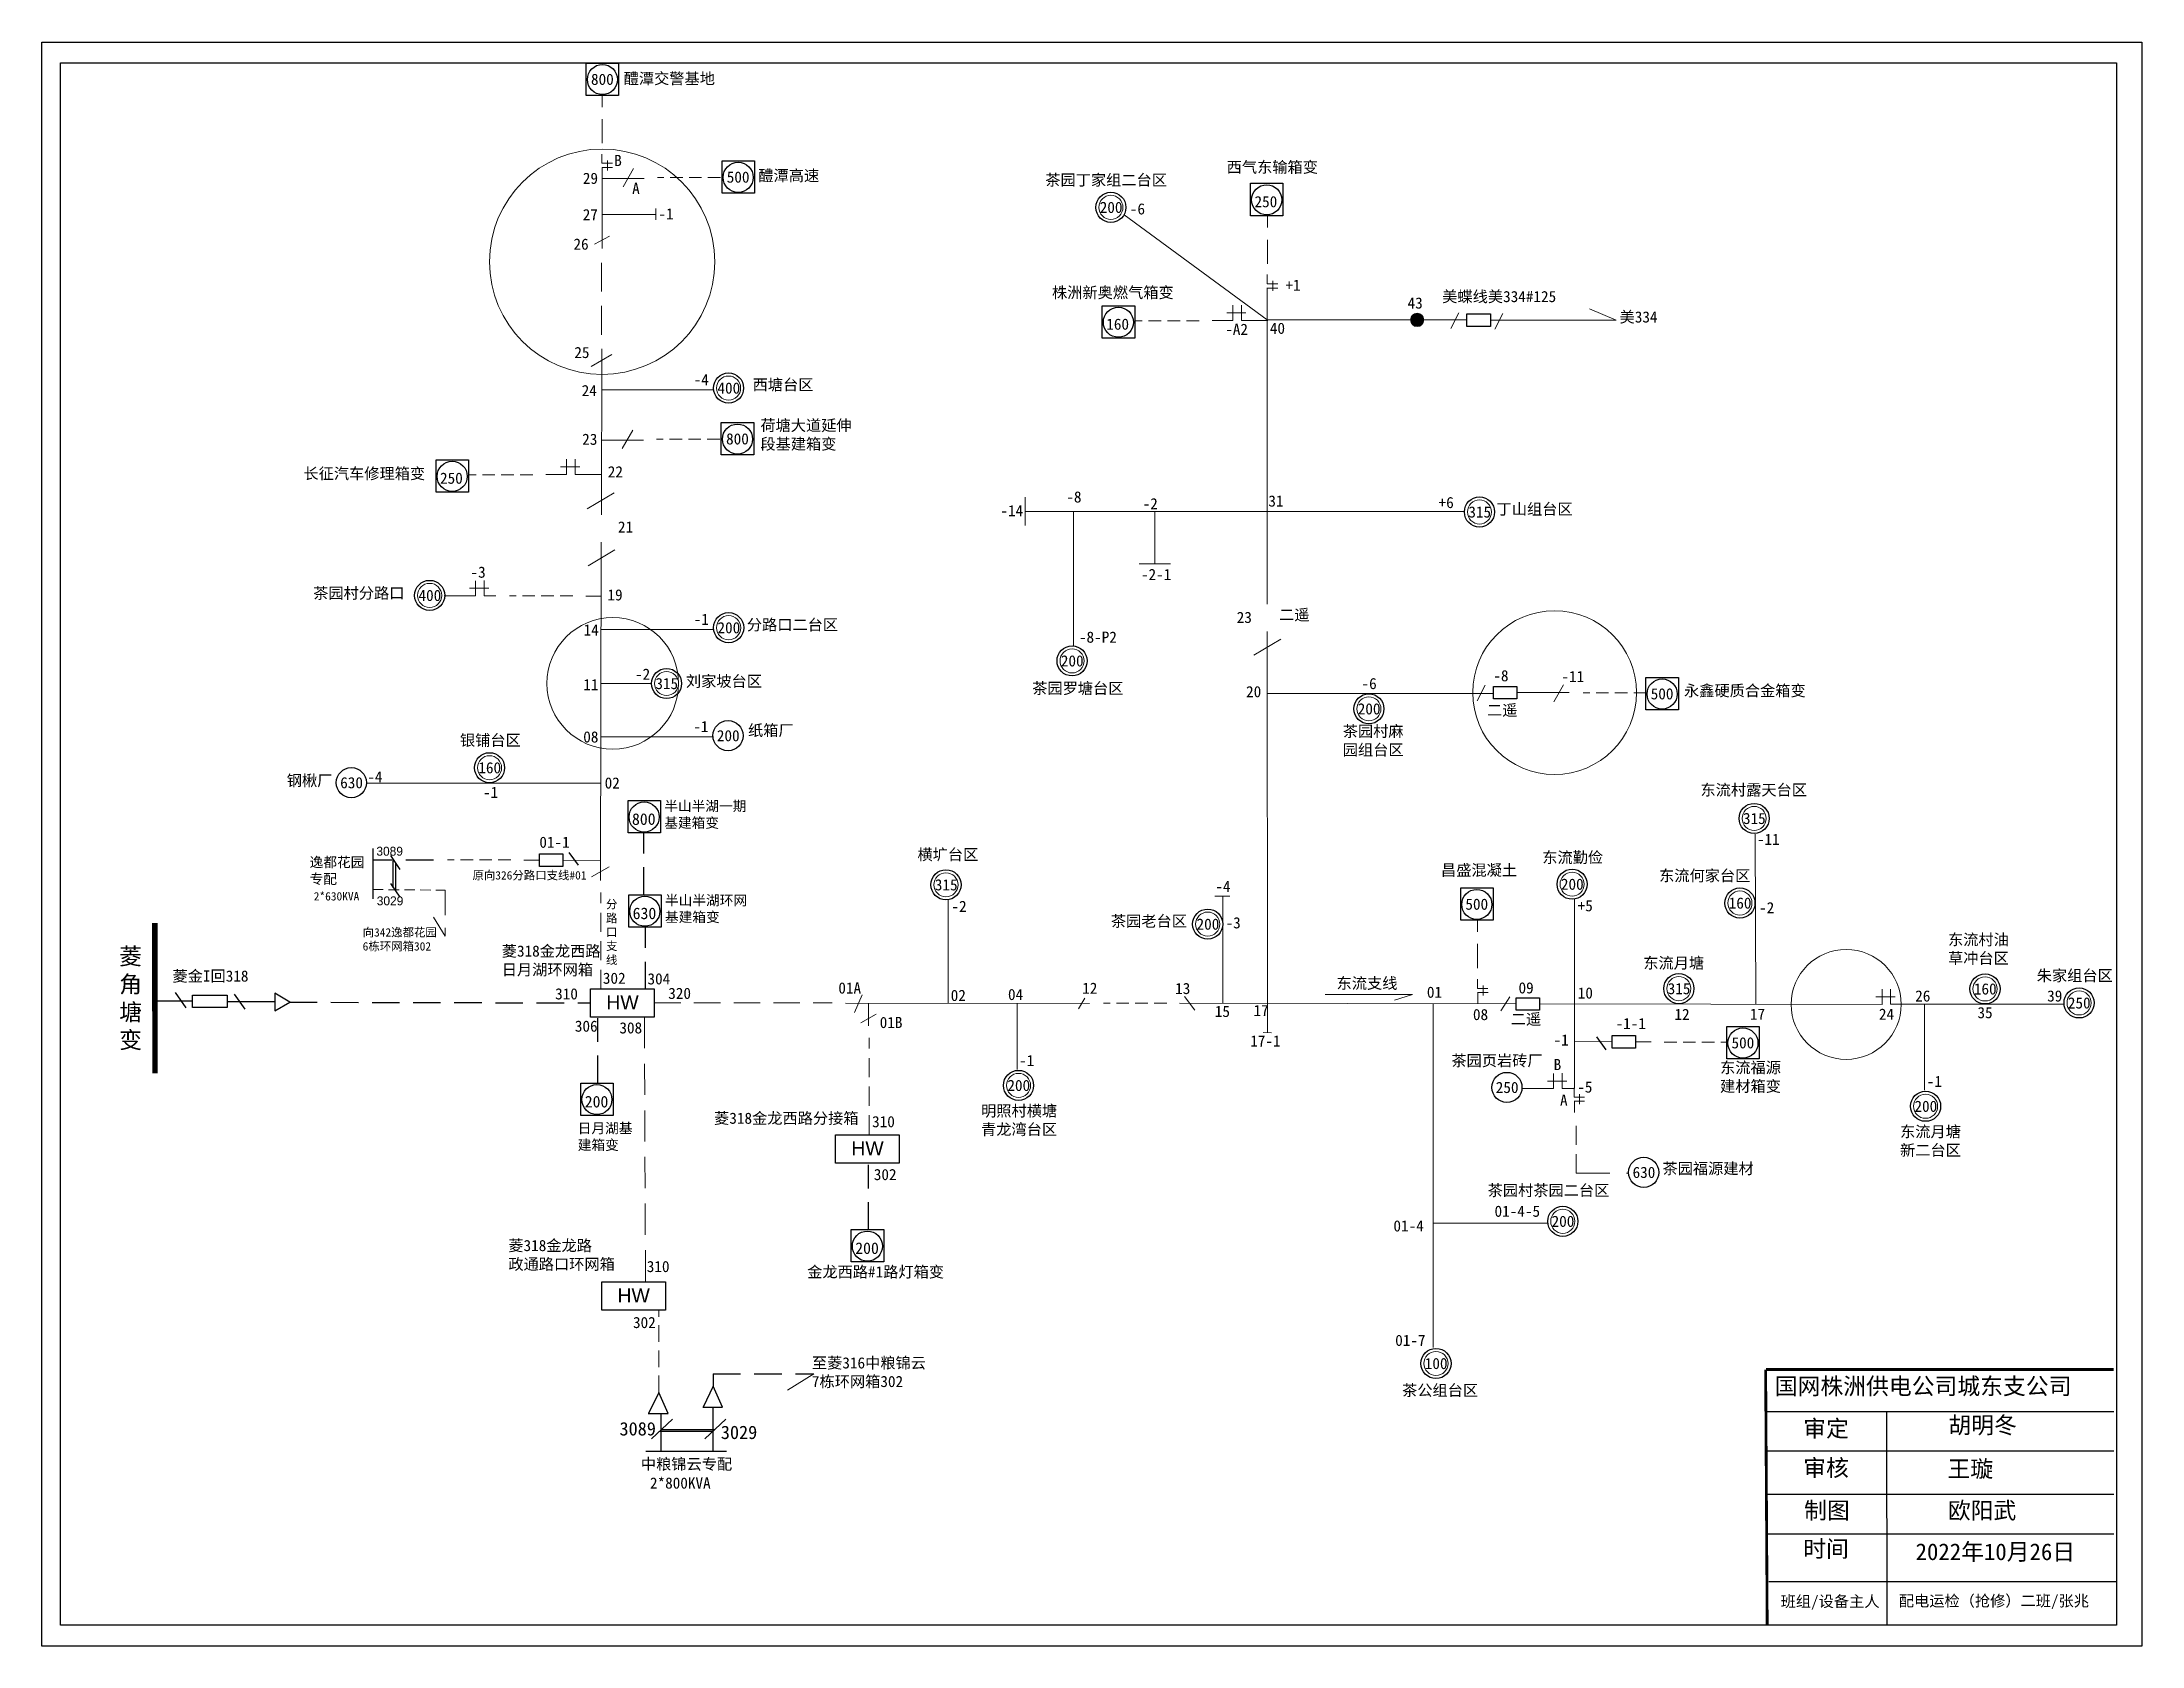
# Model space of a CAD drawing. Extents: x -7 to 370, y -20 to 268.
import ezdxf

# ---------------------------------------------------------------- set-up
doc = ezdxf.new("R2010")
doc.units = 0
doc.header["$LTSCALE"] = 0.774411
doc.linetypes.add('ACAD_ISO02W100', pattern=[15, 12, -3])
doc.linetypes.add('DASHED2', pattern=[9.525, 6.35, -3.175])
doc.layers.get('0').update_dxf_attribs({"linetype": 'CONTINUOUS'})
doc.styles.add('hztxt_txtstyle_0.00_0_0', font='', dxfattribs={"bigfont": 'hztxt.shx'})
doc.styles.get("Standard").update_dxf_attribs({"font": 'simkai_0.ttf', "height": 2.5})
doc.styles.add('字体', font='simkai_0.ttf', dxfattribs={"height": 2.5})
doc.styles.add('宋', font='', dxfattribs={"height": 2.5})
doc.styles.add('宋体_txtstyle_1.50_0_0', font='SIMSUN.TTC', dxfattribs={"height": 1.5})
doc.styles.add('宋体_txtstyle_1.80_0_0', font='SIMSUN.TTC', dxfattribs={"height": 1.8})
doc.styles.add('宋体_txtstyle_150.00_0_0150', font='SIMSUN.TTC', dxfattribs={"height": 150})
doc.styles.add('宋体_txtstyle_2.00_0_0', font='', dxfattribs={"height": 2})
doc.styles.add('宋体_txtstyle_200.00_0_0200', font='', dxfattribs={"height": 200})
doc.styles.add('宋体_txtstyle_3.00_0_0', font='', dxfattribs={"height": 3})
doc.styles.add('楷体_GB2312_txtstyle_2.00_0_0', font='SIMKAI.TTF', dxfattribs={"height": 2})
doc.styles.get('hztxt_txtstyle_0.00_0_0').set_extended_font_data('hztxt')
doc.styles.get('宋').set_extended_font_data('SimSun')
doc.styles.get('宋体_txtstyle_2.00_0_0').set_extended_font_data('宋体')
doc.styles.get('宋体_txtstyle_200.00_0_0200').set_extended_font_data('宋体')
doc.styles.get('宋体_txtstyle_3.00_0_0').set_extended_font_data('宋体')

msp = doc.modelspace()

# ---------------------------------------------------------------- hatches: boundary and pattern name
at = {"linetype": 'Continuous', "lineweight": 0, "ltscale": 0.884234, "true_color": 0xffffff}
msp.add_hatch(color=7, dxfattribs=at).paths.add_polyline_path([(238.88, 218.09, -1), (241.25, 218.09, -1)])

# ---------------------------------------------------------------- linework, layer by layer
at = {"color": 7, "linetype": 'DASHED2', "lineweight": 0, "ltscale": 0.875855}
for p, q in [((93.92, 249.76), (93.92, 258.28)), ((213.22, 228.17), (213.22, 236.68)), ((250.91, 101.88), (250.91, 110.4))]:
    msp.add_line(p, q, dxfattribs=at)
at = {"color": 7, "linetype": 'Continuous', "lineweight": 0, "ltscale": 0.315308}
for p, q in [((93.9, 246.17), (93.9, 247.81)), ((94.9, 244.9), (94.9, 246.68)), ((213.2, 224.57), (213.2, 226.21)), ((214.2, 223.31), (214.2, 225.08)), ((250.87, 98.23), (250.87, 99.87)), ((251.88, 96.96), (251.88, 98.73)), ((268.2, 78.74), (268.2, 80.38)), ((269.2, 77.48), (269.2, 79.25))]:
    msp.add_line(p, q, dxfattribs=at)
at = {"color": 7, "linetype": 'Continuous', "lineweight": 0, "ltscale": 0.567554}
for p, q in [((93.9, 246.17), (95.77, 246.17)), ((93.92, 245.41), (95.8, 245.41)), ((213.2, 224.57), (215.08, 224.57)), ((213.23, 223.81), (215.1, 223.81)), ((250.87, 98.23), (252.75, 98.23)), ((250.9, 97.47), (252.78, 97.47)), ((268.2, 78.74), (270.07, 78.74)), ((268.22, 77.98), (270.1, 77.98))]:
    msp.add_line(p, q, dxfattribs=at)
at = {"color": 7, "linetype": 'Continuous', "lineweight": 0, "ltscale": 0.583613}
for p, q in [((93.92, 230.91), (93.92, 245.41)), ((103.55, 238.05), (103.55, 236.06)), ((93.92, 237), (103.61, 237)), ((95.26, 233.09), (92.58, 231.69))]:
    msp.add_line(p, q, dxfattribs=at)
at = {"color": 7, "linetype": 'Continuous', "lineweight": 0, "ltscale": 1.259976}
for p, q in [((99.56, 245.22), (97.67, 241.95)), ((93.94, 243.46), (101.45, 243.46)), ((93.82, 196.53), (101.32, 196.53)), ((99.43, 198.29), (97.54, 195.02))]:
    msp.add_line(p, q, dxfattribs=at)
at = {"color": 7, "linetype": 'DASHED2', "lineweight": 0, "ltscale": 0.459751}
for p, q in [((115.16, 243.62), (103.83, 243.62)), ((200.96, 217.95), (189.62, 217.95)), ((115.04, 196.68), (103.7, 196.68)), ((81.49, 190.32), (70.16, 190.32)), ((88.67, 168.63), (77.33, 168.63)), ((281.18, 151.25), (269.84, 151.25)), ((77.57, 121.26), (66.23, 121.26)), ((195.17, 95.55), (183.83, 95.55)), ((284.35, 88.58), (295.69, 88.58))]:
    msp.add_line(p, q, dxfattribs=at)
at = {"color": 7, "linetype": 'Continuous', "lineweight": 0, "ltscale": 1.299231}
msp.add_line((213.19, 218.09), (187.53, 236.93), dxfattribs=at)
at = {"color": 7, "linetype": 'DASHED2', "lineweight": 0, "ltscale": 1.050503}
msp.add_line((93.8, 215.42), (93.8, 228.55), dxfattribs=at)
at = {"color": 7, "linetype": 'Continuous', "lineweight": 0, "ltscale": 0.23063}
msp.add_line((213.18, 167.12), (213.2, 223.86), dxfattribs=at)
at = {"color": 7, "linetype": 'Continuous', "lineweight": 0, "ltscale": 0.906731}
for p, q in [((209.36, 219.36), (205.92, 219.36)), ((207.01, 217.99), (207.01, 220.73)), ((208.54, 218), (208.54, 220.75)), ((207.01, 217.99), (203.28, 217.99)), ((213.27, 218), (208.54, 218)), ((87.54, 190.36), (87.54, 193.11)), ((89.08, 190.38), (89.08, 193.12)), ((87.54, 190.36), (83.82, 190.36)), ((89.9, 191.74), (86.46, 191.74)), ((93.81, 190.38), (89.08, 190.38)), ((73.61, 169.96), (70.16, 169.96)), ((71.25, 168.59), (71.25, 171.33)), ((72.79, 168.6), (72.79, 171.34)), ((71.25, 168.59), (65.63, 168.59)), ((74.84, 168.6), (72.79, 168.6)), ((323.42, 95.36), (323.42, 98.1)), ((324.96, 95.37), (324.96, 98.11)), ((325.78, 96.73), (322.33, 96.73)), ((264.53, 80.25), (264.53, 82.99)), ((266.06, 80.26), (266.06, 83)), ((264.53, 80.25), (258.9, 80.25)), ((266.88, 81.62), (263.44, 81.62)), ((268.12, 80.26), (266.06, 80.26))]:
    msp.add_line(p, q, dxfattribs=at)
at = {"color": 7, "linetype": 'Continuous', "lineweight": 0, "ltscale": 0.580765}
for p, q in [((247.53, 219.35), (246.08, 216.56)), ((255.43, 219.23), (253.98, 216.44)), ((252.28, 152.57), (250.83, 149.78)), ((257.94, 151.26), (267.33, 151.26))]:
    msp.add_line(p, q, dxfattribs=at)
at = {"color": 7, "linetype": 'Continuous', "lineweight": 0, "ltscale": 0.58945}
for p, q in [((275.75, 218.04), (270.97, 220.08)), ((253.19, 218.04), (275.75, 218.04))]:
    msp.add_line(p, q, dxfattribs=at)
at = {"color": 7, "linetype": 'Continuous', "lineweight": 0, "ltscale": 1.515422}
msp.add_line((213.19, 218.09), (248.9, 218.09), dxfattribs=at)
at = {"color": 7, "linetype": 'Continuous', "lineweight": 0, "ltscale": 1.429198}
msp.add_line((95.69, 211.88), (91.97, 209.74), dxfattribs=at)
at = {"color": 7, "linetype": 'Continuous', "lineweight": 0, "ltscale": 0.466426}
msp.add_line((93.79, 183.15), (93.85, 212.88), dxfattribs=at)
at = {"color": 7, "linetype": 'Continuous', "lineweight": 0, "ltscale": 1.087536}
for p, q in [((93.79, 205.54), (113.97, 205.54)), ((93.8, 162.56), (113.98, 162.56)), ((93.71, 143.32), (113.89, 143.32))]:
    msp.add_line(p, q, dxfattribs=at)
at = {"color": 7, "linetype": 'Continuous', "lineweight": 0, "ltscale": 1.511219}
for p, q in [((96.06, 187.07), (91.25, 184.19)), ((96.22, 176.88), (91.41, 174)), ((215.6, 160.85), (210.79, 157.97))]:
    msp.add_line(p, q, dxfattribs=at)
at = {"color": 7, "linetype": 'Continuous', "lineweight": 0, "ltscale": 1.121418}
for p, q in [((169.79, 186.28), (169.79, 181.22)), ((213.17, 183.75), (169.79, 183.75))]:
    msp.add_line(p, q, dxfattribs=at)
at = {"color": 7, "linetype": 'Continuous', "lineweight": 0, "ltscale": 2.884306}
msp.add_line((178.44, 183.75), (178.44, 159.63), dxfattribs=at)
at = {"color": 7, "linetype": 'Continuous', "lineweight": 0, "ltscale": 1.373793}
for p, q in [((193.02, 183.75), (193.02, 174.38)), ((190.21, 174.38), (195.84, 174.38))]:
    msp.add_line(p, q, dxfattribs=at)
at = {"color": 7, "linetype": 'Continuous', "lineweight": 0, "ltscale": 2.965916}
msp.add_line((213.17, 183.75), (248.47, 183.75), dxfattribs=at)
at = {"color": 7, "linetype": 'Continuous', "lineweight": 0, "ltscale": 2.757133}
msp.add_line((93.66, 117.58), (93.78, 178.22), dxfattribs=at)
at = {"color": 7, "linetype": 'Continuous', "lineweight": 0, "ltscale": 0.893756}
for p, q in [((93.77, 168.58), (91.01, 168.58)), ((82.67, 121.21), (79.91, 121.21)), ((279.24, 88.63), (282, 88.63))]:
    msp.add_line(p, q, dxfattribs=at)
at = {"color": 7, "linetype": 'Continuous', "lineweight": 0, "ltscale": 0.597197}
msp.add_line((213.21, 95.52), (213.18, 162.19), dxfattribs=at)
at = {"color": 7, "linetype": 'Continuous', "lineweight": 0, "ltscale": 1.003423}
msp.add_line((102.78, 152.89), (93.73, 152.91), dxfattribs=at)
at = {"color": 7, "linetype": 'Continuous', "lineweight": 0, "ltscale": 1.658881}
msp.add_line((213.19, 151.1), (253.82, 151.1), dxfattribs=at)
at = {"color": 7, "linetype": 'Continuous', "lineweight": 0, "ltscale": 0.491453}
msp.add_line((266.29, 152.63), (264.57, 149.58), dxfattribs=at)
at = {"color": 7, "linetype": 'Continuous', "lineweight": 0, "ltscale": 1.207772}
msp.add_line((93.7, 135), (51.66, 135), dxfattribs=at)
at = {"linetype": 'DASHED2'}
for p, q in [((101.39, 115.06), (101.39, 126.11)), ((63.67, 121.2), (52.82, 121.2)), ((101.68, 98.1), (101.68, 109.14)), ((93.16, 81.25), (93.16, 92.89)), ((141.66, 54.98), (141.66, 66.61))]:
    msp.add_line(p, q, dxfattribs=at)
at = {"color": 7, "linetype": 'Continuous', "lineweight": 0, "ltscale": 2.116129}
for p, q in [((300.8, 95.31), (300.66, 125.9)), ((156, 95.54), (156, 114.07)), ((268.27, 95.65), (268.27, 114.18))]:
    msp.add_line(p, q, dxfattribs=at)
for p, q in [((52.79, 123.33), (52.79, 114.28)), ((55.98, 122.03), (57.65, 119.57)), ((56.42, 121.16), (56.42, 116.24)), ((56.85, 120.58), (56.85, 115.66)), ((87.96, 122.62), (89.63, 120.3)), ((55.98, 117.03), (57.65, 114.57)), ((273.95, 87.22), (272.29, 89.54))]:
    msp.add_line(p, q)
at = {"color": 7, "linetype": 'Continuous', "lineweight": 0, "ltscale": 0.347492}
for p, q in [((93.67, 121.14), (86.88, 121.21)), ((268.25, 88.7), (275.04, 88.63))]:
    msp.add_line(p, q, dxfattribs=at)
at = {"color": 7, "linetype": 'Continuous', "lineweight": 0, "ltscale": 1.125875}
msp.add_line((95.21, 120.05), (92.03, 118.21), dxfattribs=at)
at = {"color": 7, "linetype": 'DASHED2', "lineweight": 0, "ltscale": 0.384484}
msp.add_line((52.79, 115.95), (65.78, 115.83), dxfattribs=at)
at = {"color": 7, "linetype": 'DASHED2', "lineweight": 0, "ltscale": 0.912867}
for p, q in [((65.78, 115.83), (65.78, 107.61)), ((65.78, 107.61), (63.69, 111.01))]:
    msp.add_line(p, q, dxfattribs=at)
at = {"color": 7, "linetype": 'DASHED2', "lineweight": 0, "ltscale": 0.694639}
for p, q in [((93.68, 98.14), (93.68, 115.43)), ((141.79, 72.07), (141.79, 89.35)), ((268.55, 65.07), (268.55, 73.71))]:
    msp.add_line(p, q, dxfattribs=at)
at = {"color": 7, "linetype": 'Continuous', "lineweight": 0, "ltscale": 0.794734}
for p, q in [((203.79, 114.76), (206.49, 114.76)), ((205.22, 95.54), (205.22, 114.68))]:
    msp.add_line(p, q, dxfattribs=at)
at = {"color": 0, "linetype": 'ACAD_ISO02W100'}
msp.add_line((20.33, 95.96), (13.74, 95.96), dxfattribs=at)
at = {"color": 0, "linetype": 'Continuous'}
for p, q in [((17.38, 97.46), (19.3, 94.76)), ((35.22, 95.81), (26.69, 95.81)), ((27.95, 97.21), (29.88, 94.51)), ((302.59, 22.38), (364.96, 22.38)), ((324.24, 22.37), (324.28, -15.96)), ((302.59, 15.28), (364.96, 15.28)), ((302.59, 7.53), (364.96, 7.53)), ((302.59, 0.42), (364.96, 0.42)), ((303.14, -8.15), (365.51, -8.15))]:
    msp.add_line(p, q, dxfattribs=at)
at = {"color": 0, "linetype": 'DASHED2'}
for p, q in [((37.92, 95.75), (91.79, 95.62)), ((113.84, 29.09), (131.9, 29.09))]:
    msp.add_line(p, q, dxfattribs=at)
at = {"color": 7, "linetype": 'DASHED2', "lineweight": 0, "ltscale": 0.96615}
msp.add_line((103.26, 95.61), (135.17, 95.61), dxfattribs=at)
at = {"color": 7, "linetype": 'Continuous', "lineweight": 0, "ltscale": 5.755074}
msp.add_line((137.58, 95.56), (181.34, 95.51), dxfattribs=at)
at = {"color": 7, "linetype": 'Continuous', "lineweight": 0, "ltscale": 0.84603}
for p, q in [((140.58, 97.1), (139.15, 93.89)), ((141.68, 95.55), (141.68, 91.5)), ((143.04, 93.63), (140.33, 92.06))]:
    msp.add_line(p, q, dxfattribs=at)
at = {"color": 7, "linetype": 'Continuous', "lineweight": 0, "ltscale": 1.234741}
msp.add_line((168.34, 95.52), (168.34, 83.66), dxfattribs=at)
at = {"color": 7, "linetype": 'Continuous', "lineweight": 0, "ltscale": 0.882599}
msp.add_line((180.49, 96.5), (179.34, 94.56), dxfattribs=at)
at = {"color": 7, "linetype": 'Continuous', "lineweight": 0, "ltscale": 0.756686}
msp.add_line((197.46, 95.55), (257.83, 95.46), dxfattribs=at)
at = {"color": 7, "linetype": 'Continuous', "lineweight": 0, "ltscale": 0.200227}
msp.add_line((198.37, 96.8), (200.2, 94.34), dxfattribs=at)
at = {"color": 7, "linetype": 'Continuous', "lineweight": 0, "ltscale": 0.540883}
msp.add_line((213.21, 95.52), (213.21, 90.28), dxfattribs=at)
at = {"color": 7, "linetype": 'Continuous', "lineweight": 0, "ltscale": 0.447929}
for p, q in [((223.58, 97.14), (239.21, 97.14)), ((239.21, 97.14), (236.03, 96.11))]:
    msp.add_line(p, q, dxfattribs=at)
at = {"color": 7, "linetype": 'Continuous', "lineweight": 0, "ltscale": 2.612322}
msp.add_line((242.91, 95.47), (242.91, 33.85), dxfattribs=at)
at = {"color": 7, "linetype": 'Continuous', "lineweight": 0, "ltscale": 0.370607}
for p, q in [((250.97, 95.46), (250.97, 97.46)), ((268.3, 75.97), (268.3, 77.97))]:
    msp.add_line(p, q, dxfattribs=at)
at = {"color": 7, "linetype": 'Continuous', "lineweight": 0, "ltscale": 0.343472}
for p, q in [((256.66, 96.74), (255.09, 94.23)), ((262.03, 95.45), (323.43, 95.35))]:
    msp.add_line(p, q, dxfattribs=at)
at = {"color": 7, "linetype": 'Continuous', "lineweight": 0, "ltscale": 1.168807}
msp.add_line((268.27, 95.65), (268.27, 80.26), dxfattribs=at)
at = {"color": 7, "linetype": 'Continuous', "lineweight": 0, "ltscale": 0.696571}
for p, q in [((324.96, 95.37), (356.1, 95.37)), ((331.02, 95.37), (331.02, 79.95))]:
    msp.add_line(p, q, dxfattribs=at)
at = {"color": 7, "linetype": 'DASHED2', "lineweight": 0, "ltscale": 1.133493}
msp.add_line((101.5, 93.08), (101.7, 45.6), dxfattribs=at)
at = {"color": 7, "linetype": 'Continuous', "lineweight": 0, "ltscale": 0.198881}
msp.add_line((212.45, 90.29), (213.97, 90.28), dxfattribs=at)
at = {"color": 7, "linetype": 'DASHED2', "lineweight": 0, "ltscale": 1.227578}
msp.add_line((268.55, 65.07), (278, 65.07), dxfattribs=at)
at = {"color": 7, "linetype": 'Continuous', "lineweight": 0, "ltscale": 2.073746}
msp.add_line((242.91, 56.14), (263.55, 56.14), dxfattribs=at)
at = {"color": 7, "linetype": 'DASHED2', "lineweight": 0, "ltscale": 0.612391}
msp.add_line((104.07, 25.79), (104.07, 40.53), dxfattribs=at)
at = {"color": 0, "lineweight": -2}
for p, q in [((113.84, 26.9), (112.02, 23.13)), ((115.51, 23.13), (113.84, 26.9)), ((104.07, 25.79), (102.25, 22.01)), ((105.74, 22.01), (104.07, 25.79)), ((111.98, 23.13), (115.51, 23.13)), ((102.21, 22.01), (105.74, 22.01))]:
    msp.add_line(p, q, dxfattribs=at)
at = {"color": 0, "linetype": 'ByBlock', "lineweight": -2}
for p, q in [((113.84, 29.09), (113.84, 26.9)), ((113.8, 23.07), (113.8, 15.25)), ((104.45, 22.03), (104.45, 15.25))]:
    msp.add_line(p, q, dxfattribs=at)
at = {"color": 7, "linetype": 'DASHED2', "lineweight": 0, "ltscale": 1.701087}
msp.add_line((131.9, 29.09), (127.14, 26.2), dxfattribs=at)
at = {"color": 0}
for p, q in [((106.55, 20.96), (102.78, 17.46)), ((104.28, 18.85), (113.84, 18.85)), ((104.55, 19.11), (114.11, 19.11)), ((116.11, 20.96), (112.34, 17.46))]:
    msp.add_line(p, q, dxfattribs=at)
at = {"color": 7}
msp.add_line((101.75, 15.25), (116.22, 15.25), dxfattribs=at)
at = {"color": 0, "lineweight": -3}
for points in [[(-6.51, 267.92), (370.03, 267.92), (370.03, -19.69), (-6.51, -19.69)], [(-3.19, 264.19), (365.47, 264.19), (365.47, -15.96), (-3.19, -15.96)]]:
    msp.add_lwpolyline(points, close=True, dxfattribs=at)
at = {"linetype": 'Continuous'}
for points in [[(91.08, 264.15), (96.89, 264.15), (96.89, 258.34), (91.08, 258.34)], [(115.43, 246.62), (121.24, 246.62), (121.24, 240.81), (115.43, 240.81)], [(210.19, 242.59), (216, 242.59), (216, 236.78), (210.19, 236.78)], [(183.61, 220.63), (189.42, 220.63), (189.42, 214.83), (183.61, 214.83)], [(115.3, 199.69), (121.11, 199.69), (121.11, 193.88), (115.3, 193.88)], [(64.15, 193.01), (69.96, 193.01), (69.96, 187.2), (64.15, 187.2)], [(281.09, 153.97), (286.9, 153.97), (286.9, 148.17), (281.09, 148.17)], [(98.57, 131.92), (104.38, 131.92), (104.38, 126.11), (98.57, 126.11)], [(98.69, 115.02), (104.5, 115.02), (104.5, 109.21), (98.69, 109.21)], [(247.87, 116.25), (253.68, 116.25), (253.68, 110.44), (247.87, 110.44)], [(295.58, 91.39), (301.39, 91.39), (301.39, 85.58), (295.58, 85.58)], [(90.1, 81.25), (95.91, 81.25), (95.91, 75.45), (90.1, 75.45)], [(138.6, 54.98), (144.41, 54.98), (144.41, 49.17), (138.6, 49.17)]]:
    msp.add_lwpolyline(points, close=True, dxfattribs=at)
for points in [[(248.99, 219.16), (253.19, 219.16), (253.19, 216.92), (248.99, 216.92)], [(253.74, 152.38), (257.94, 152.38), (257.94, 150.14), (253.74, 150.14)], [(82.67, 122.33), (86.88, 122.33), (86.88, 120.09), (82.67, 120.09)], [(91.86, 98.14), (103.26, 98.14), (103.26, 93.08), (91.86, 93.08)], [(257.83, 96.56), (262.03, 96.56), (262.03, 94.31), (257.83, 94.31)], [(279.24, 87.51), (275.04, 87.51), (275.04, 89.76), (279.24, 89.76)], [(135.79, 71.98), (147.2, 71.98), (147.2, 66.91), (135.79, 66.91)], [(93.86, 45.6), (105.26, 45.6), (105.26, 40.53), (93.86, 40.53)]]:
    msp.add_lwpolyline(points, close=True)
at = {"color": 0, "linetype": 'Continuous'}
for points, const_width in [([(13.74, 109.98), (13.75, 83)], 1), ([(302.55, 29.88), (302.83, -15.96)], 0.5), ([(302.59, 29.88), (364.96, 29.88)], 0.5)]:
    msp.add_lwpolyline(points, dxfattribs=dict(at, const_width=const_width))
msp.add_lwpolyline([(20.46, 97.03), (26.72, 97.03), (26.72, 94.81), (20.46, 94.81)], close=True, dxfattribs=at)
at = {"color": 0, "linetype": 'DASHED2'}
msp.add_lwpolyline([(37.96, 95.77), (35.23, 97.35), (35.23, 94.19)], close=True, dxfattribs=at)
for centre in [(93.98, 261.19), (118.32, 243.65), (213.09, 239.62), (185.15, 238.27), (186.5, 217.67), (116.6, 205.87), (118.2, 196.72), (67.04, 190.04), (251.24, 183.65), (63, 168.69), (116.61, 162.9), (178.19, 156.95), (105.48, 152.89), (231.41, 148.35), (283.99, 151.01), (116.5, 143.54), (73.74, 137.79), (48.96, 135.11), (101.46, 128.96), (300.49, 128.7), (155.58, 116.8), (267.85, 116.91), (101.58, 112.06), (250.76, 113.28), (297.94, 113.53), (202.51, 109.75), (286.99, 98.18), (341.89, 98.13), (358.75, 95.62), (298.48, 88.43), (168.59, 80.83), (256.16, 80.47), (92.99, 78.29), (331.23, 77.09), (280.69, 65.24), (266.18, 56.46), (141.49, 52.01), (243.44, 30.97)]:
    msp.add_circle(centre, 2.7)
at = {"color": 12, "linetype": 'Continuous', "lineweight": 0, "ltscale": 1.003423, "true_color": 0xc00000}
for centre, radius in [((93.92, 228.52), 20.2), ((264.71, 151.26), 14.69), ((95.84, 152.91), 11.8), ((316.99, 95.36), 9.86)]:
    msp.add_circle(centre, radius, dxfattribs=at)
at = {"color": 7, "linetype": 'Continuous', "lineweight": 0, "ltscale": 0.761101}
for centre in [(185.15, 238.27), (116.6, 205.87), (251.24, 183.65), (63, 168.69), (116.61, 162.9), (178.19, 156.95), (105.48, 152.89), (231.41, 148.35), (73.74, 137.79), (300.49, 128.7), (155.58, 116.8), (267.85, 116.91), (297.94, 113.53), (202.51, 109.75), (286.99, 98.18), (341.89, 98.13), (358.75, 95.62), (168.59, 80.83), (331.23, 77.09), (266.18, 56.46), (243.44, 30.97)]:
    msp.add_circle(centre, 2.16, dxfattribs=at)
at = {"color": 7, "linetype": 'Continuous', "lineweight": 0, "ltscale": 0.884234}
msp.add_circle((240.06, 218.09), 1.19, dxfattribs=at)

# ---------------------------------------------------------------- texts
at = {"width": 4.6903, "attachment_point": 1}
for s, insert, char_height, style in [('800', (91.93, 262.23), 2, '宋体_txtstyle_2.00_0_0'), ('500', (116.27, 244.7), 2, '宋体_txtstyle_2.00_0_0'), ('250', (210.9, 240.29), 2, '宋体_txtstyle_2.00_0_0'), ('160', (184.32, 218.33), 2, '宋体_txtstyle_2.00_0_0'), ('800', (116.15, 197.76), 2, '宋体_txtstyle_2.00_0_0'), ('250^M^J', (64.86, 190.71), 2, '宋体_txtstyle_2.00_0_0'), ('500', (281.94, 152.05), 2, '宋体_txtstyle_2.00_0_0'), ('{\\fSimSun|b0|i0|c134|p2;800}', (99.28, 129.62), 2.0734, 'hztxt_txtstyle_0.00_0_0'), ('500', (248.71, 114.33), 2, '宋体_txtstyle_2.00_0_0'), ('{\\fSimSun|b0|i0|c134|p2;630}', (99.4, 112.72), 2.0734, 'hztxt_txtstyle_0.00_0_0'), ('500', (296.43, 89.47), 2, '宋体_txtstyle_2.00_0_0'), ('{\\fSimSun|b0|i0|c134|p2;200}', (90.81, 78.95), 2.0734, 'hztxt_txtstyle_0.00_0_0'), ('{\\fSimSun|b0|i0|c134|p2;200}', (139.31, 52.68), 2.0734, 'hztxt_txtstyle_0.00_0_0')]:
    msp.add_mtext(s, dxfattribs=dict(at, insert=insert, char_height=char_height, style=style))
at = {"color": 7, "linetype": 'DASHED2', "lineweight": 0, "ltscale": 0.875855, "char_height": 2, "attachment_point": 1, "style": '宋体_txtstyle_200.00_0_0200'}
for s, insert in [('醴潭交警基地', (97.79, 262.38)), ('醴潭高速', (121.93, 244.97))]:
    msp.add_mtext(s, dxfattribs=dict(at, insert=insert))
at = {"color": 7, "linetype": 'Continuous', "lineweight": 0, "ltscale": 1.003423, "char_height": 2, "attachment_point": 1}
for s, insert, style in [('B', (96.1, 247.68), '宋体_txtstyle_200.00_0_0200'), ('A', (99.31, 242.67), '宋体_txtstyle_2.00_0_0')]:
    msp.add_mtext(s, dxfattribs=dict(at, insert=insert, style=style))
at = {"color": 7, "linetype": 'Continuous', "lineweight": 0, "ltscale": 0.884234, "char_height": 2, "attachment_point": 1, "style": '宋体_txtstyle_200.00_0_0200'}
for s, insert in [('西气东输箱变', (205.91, 246.49)), ('茶园丁家组二台区', (173.38, 244.18))]:
    msp.add_mtext(s, dxfattribs=dict(at, insert=insert))
at = {"color": 7, "linetype": 'Continuous', "lineweight": 0, "ltscale": 0.098639, "char_height": 2, "attachment_point": 1}
for s, insert, style in [('29', (90.47, 244.48), '宋体_txtstyle_2.00_0_0'), ('27', (90.45, 237.97), '宋体_txtstyle_2.00_0_0'), ('-4', (110.33, 208.38), '宋体_txtstyle_2.00_0_0'), ('24', (90.26, 206.42), '宋体_txtstyle_2.00_0_0'), ('23', (90.35, 197.69), '宋体_txtstyle_2.00_0_0'), ('22', (94.94, 191.86), '宋体_txtstyle_2.00_0_0'), ('21', (96.76, 181.96), '宋体_txtstyle_2.00_0_0'), ('19', (94.88, 169.78), '宋体_txtstyle_2.00_0_0'), ('14', (90.6, 163.49), '宋体_txtstyle_2.00_0_0'), ('-1', (110.34, 165.41), '宋体_txtstyle_2.00_0_0'), ('-2', (99.82, 155.57), '宋体_txtstyle_2.00_0_0'), ('11', (90.54, 153.68), '宋体_txtstyle_2.00_0_0'), ('08', (90.54, 144.32), '宋体_txtstyle_2.00_0_0'), ('-1', (110.26, 146.17), '宋体_txtstyle_2.00_0_0'), ('-4', (51.81, 137.15), '宋体_txtstyle_200.00_0_0200'), ('02', (94.38, 136.06), '宋体_txtstyle_2.00_0_0'), ('-1', (72.55, 134.37), '宋体_txtstyle_2.00_0_0')]:
    msp.add_mtext(s, dxfattribs=dict(at, insert=insert, style=style))
at = {"color": 7, "linetype": 'Continuous', "lineweight": 0, "ltscale": 0.714955, "insert": (104.03, 238.12), "char_height": 2, "attachment_point": 1, "style": '宋体_txtstyle_200.00_0_0200'}
msp.add_mtext('-1', dxfattribs=at)
at = {"color": 7, "linetype": 'Continuous', "lineweight": 0, "ltscale": 1.03547, "char_height": 2, "attachment_point": 1}
for s, insert, style in [('200', (183.15, 239.27), '宋体_txtstyle_2.00_0_0'), ('400', (114.6, 206.87), '宋体_txtstyle_2.00_0_0'), ('315', (249.24, 184.65), '宋体_txtstyle_2.00_0_0'), ('400', (61, 169.69), '宋体_txtstyle_2.00_0_0'), ('200', (114.61, 163.9), '宋体_txtstyle_2.00_0_0'), ('200', (176.18, 157.95), '宋体_txtstyle_2.00_0_0'), ('315', (103.47, 153.89), '宋体_txtstyle_2.00_0_0'), ('200', (229.41, 149.35), '宋体_txtstyle_2.00_0_0'), ('200', (114.5, 144.54), '宋体_txtstyle_2.00_0_0'), ('630', (46.96, 136.11), '宋体_txtstyle_200.00_0_0200'), ('160', (71.73, 138.79), '宋体_txtstyle_2.00_0_0'), ('315', (298.48, 129.7), '宋体_txtstyle_2.00_0_0'), ('315', (153.58, 117.8), '宋体_txtstyle_2.00_0_0'), ('200', (265.84, 117.91), '宋体_txtstyle_2.00_0_0'), ('160', (295.93, 114.53), '宋体_txtstyle_2.00_0_0'), ('200', (200.51, 110.75), '宋体_txtstyle_2.00_0_0'), ('315', (284.98, 99.18), '宋体_txtstyle_2.00_0_0'), ('160', (339.89, 99.13), '宋体_txtstyle_2.00_0_0'), ('250', (356.74, 96.62), '宋体_txtstyle_2.00_0_0'), ('200', (166.59, 81.83), '宋体_txtstyle_2.00_0_0'), ('250', (254.16, 81.47), '宋体_txtstyle_2.00_0_0'), ('200', (329.23, 78.09), '宋体_txtstyle_2.00_0_0'), ('630', (278.69, 66.24), '宋体_txtstyle_200.00_0_0200'), ('200', (264.17, 57.46), '宋体_txtstyle_2.00_0_0'), ('100', (241.43, 31.97), '宋体_txtstyle_2.00_0_0')]:
    msp.add_mtext(s, dxfattribs=dict(at, insert=insert, style=style))
at = {"color": 7, "linetype": 'Continuous', "lineweight": 0, "ltscale": 0.467723, "char_height": 2, "attachment_point": 1}
for s, insert, style in [('-6', (188.55, 239), '宋体_txtstyle_2.00_0_0'), ('株洲新奥燃气箱变', (174.59, 224.01), '宋体_txtstyle_200.00_0_0200'), ('-A2', (205.65, 217.41), '宋体_txtstyle_2.00_0_0'), ('40', (213.65, 217.59), '宋体_txtstyle_2.00_0_0')]:
    msp.add_mtext(s, dxfattribs=dict(at, insert=insert, style=style))
at = {"color": 7, "linetype": 'Continuous', "lineweight": 0, "ltscale": 1.621147, "char_height": 2, "attachment_point": 1, "style": '宋体_txtstyle_2.00_0_0'}
for s, insert in [('26', (88.79, 232.68)), ('25', (88.94, 213.25))]:
    msp.add_mtext(s, dxfattribs=dict(at, insert=insert))
at = {"color": 7, "linetype": 'Continuous', "lineweight": 0, "ltscale": 1.555418, "char_height": 2, "attachment_point": 1, "style": '宋体_txtstyle_2.00_0_0'}
for s, insert in [('+1', (216.45, 225.33)), ('31', (213.38, 186.62)), ('+6', (243.91, 186.35)), ('23', (207.71, 165.75)), ('20', (209.39, 152.43)), ('-6', (230.09, 153.89)), ('02', (156.43, 97.97)), ('04', (166.7, 98.14)), ('12', (180, 99.26)), ('13', (196.67, 99.21)), ('15', (203.78, 95.1)), ('17', (210.72, 95.27)), ('17-1', (210.13, 89.79))]:
    msp.add_mtext(s, dxfattribs=dict(at, insert=insert))
at = {"color": 1, "linetype": 'Continuous', "lineweight": 0, "ltscale": 0.884234, "true_color": 0xff0000, "char_height": 2, "attachment_point": 1}
for s, insert, style in [('美蝶线美334#125', (244.56, 223.28), '宋体_txtstyle_200.00_0_0200'), ('美334', (276.36, 219.62), '宋体_txtstyle_2.00_0_0')]:
    msp.add_mtext(s, dxfattribs=dict(at, insert=insert, style=style))
at = {"color": 7, "linetype": 'Continuous', "lineweight": 0, "ltscale": 1.083231, "insert": (238.35, 222.12), "char_height": 2, "attachment_point": 1, "style": '宋体_txtstyle_2.00_0_0'}
msp.add_mtext('43', dxfattribs=at)
at = {"color": 7, "linetype": 'Continuous', "lineweight": 0, "ltscale": 1.429198, "char_height": 2, "attachment_point": 1}
for s, insert, style in [('西塘台区', (120.91, 207.47), '宋体_txtstyle_200.00_0_0200'), ('荷塘大道延伸^M^J段基建箱变', (122.3, 200.18), '宋体_txtstyle_2.00_0_0')]:
    msp.add_mtext(s, dxfattribs=dict(at, insert=insert, style=style))
at = {"color": 7, "linetype": 'Continuous', "lineweight": 0, "ltscale": 1.259976, "insert": (40.37, 191.55), "char_height": 2, "attachment_point": 1, "style": '宋体_txtstyle_2.00_0_0'}
msp.add_mtext('长征汽车修理箱变', dxfattribs=at)
at = {"color": 7, "linetype": 'Continuous', "lineweight": 0, "ltscale": 1.373793, "char_height": 2, "attachment_point": 1}
for s, insert, style in [('-14', (165.34, 184.88), '宋体_txtstyle_2.00_0_0'), ('-8', (177.16, 187.35), '宋体_txtstyle_200.00_0_0200'), ('-8-P2', (179.42, 162.21), '宋体_txtstyle_200.00_0_0200'), ('茶园罗塘台区', (171.04, 153.04), '宋体_txtstyle_200.00_0_0200')]:
    msp.add_mtext(s, dxfattribs=dict(at, insert=insert, style=style))
at = {"color": 7, "linetype": 'Continuous', "lineweight": 0, "ltscale": 0.42401, "char_height": 2, "attachment_point": 1}
for s, insert, style in [('-2', (190.84, 186.13), '宋体_txtstyle_2.00_0_0'), ('-2-1', (190.54, 173.45), '宋体_txtstyle_200.00_0_0200')]:
    msp.add_mtext(s, dxfattribs=dict(at, insert=insert, style=style))
at = {"color": 7, "linetype": 'Continuous', "lineweight": 0, "ltscale": 1.308022, "insert": (254.3, 185.17), "char_height": 2, "attachment_point": 1, "style": '宋体_txtstyle_200.00_0_0200'}
msp.add_mtext('丁山组台区', dxfattribs=at)
at = {"color": 7, "linetype": 'Continuous', "lineweight": 0, "ltscale": 0.906731, "char_height": 2, "attachment_point": 1, "style": '宋体_txtstyle_200.00_0_0200'}
for s, insert in [('-3', (70.32, 173.86)), ('茶园村分路口', (42.11, 170.11))]:
    msp.add_mtext(s, dxfattribs=dict(at, insert=insert))
at = {"color": 2, "linetype": 'Continuous', "lineweight": 0, "ltscale": 1.308022, "true_color": 0xffff00, "insert": (215.3, 166.21), "char_height": 2, "attachment_point": 1, "style": '宋体_txtstyle_200.00_0_0200'}
msp.add_mtext('二遥', dxfattribs=at)
at = {"color": 7, "linetype": 'Continuous', "lineweight": 0, "ltscale": 1.087536, "char_height": 2, "attachment_point": 1, "style": '宋体_txtstyle_200.00_0_0200'}
for s, insert in [('分路口二台区', (119.87, 164.43)), ('刘家坡台区', (108.95, 154.31)), ('纸箱厂', (120.09, 145.5))]:
    msp.add_mtext(s, dxfattribs=dict(at, insert=insert))
at = {"color": 7, "linetype": 'Continuous', "lineweight": 0, "ltscale": 2.305148, "char_height": 2, "attachment_point": 1}
for s, insert, style in [('-8', (253.73, 155.29), '宋体_txtstyle_2.00_0_0'), ('-11', (265.93, 155.15), '宋体_txtstyle_2.00_0_0'), ('永鑫硬质合金箱变', (287.91, 152.62), '宋体_txtstyle_200.00_0_0200')]:
    msp.add_mtext(s, dxfattribs=dict(at, insert=insert, style=style))
at = {"color": 2, "linetype": 'Continuous', "lineweight": 0, "ltscale": 0.954089, "true_color": 0xffff00, "char_height": 2, "attachment_point": 1, "style": '宋体_txtstyle_200.00_0_0200'}
for insert in [(252.59, 149.11), (256.84, 93.71)]:
    msp.add_mtext('二遥', dxfattribs=dict(at, insert=insert))
at = {"color": 7, "linetype": 'Continuous', "lineweight": 0, "ltscale": 0.761101, "char_height": 2, "attachment_point": 1, "style": '宋体_txtstyle_200.00_0_0200'}
for s, insert in [('银铺台区', (68.43, 143.73)), ('钢楸厂', (37.38, 136.5))]:
    msp.add_mtext(s, dxfattribs=dict(at, insert=insert))
at = {"color": 7, "linetype": 'Continuous', "lineweight": 0, "ltscale": 0.512, "insert": (226.72, 145.34), "char_height": 2, "attachment_point": 1, "style": '宋体_txtstyle_2.00_0_0'}
msp.add_mtext('茶园村麻^M^J园组台区', dxfattribs=at)
at = {"color": 0, "char_height": 1.8, "attachment_point": 1, "style": 'hztxt_txtstyle_0.00_0_0'}
for s, insert, width in [('{\\fSimSun|b0|i0|c134|p2;半山半湖一期基建箱变}', (105.07, 131.82), 15.056), ('{\\fSimSun|b0|i0|c134|p2;半山半湖环网基建箱变}', (105.19, 114.92), 15.056), ('{\\fSimSun|b0|i0|c134|p2;日月湖基建箱变}', (89.55, 74.05), 12.1502)]:
    msp.add_mtext(s, dxfattribs=dict(at, insert=insert, width=width))
at = {"color": 7, "linetype": 'DASHED2', "lineweight": 0, "ltscale": 0.81248, "char_height": 2, "attachment_point": 1, "style": '宋体_txtstyle_200.00_0_0200'}
for s, insert in [('东流村露天台区', (290.87, 134.82)), ('东流何家台区', (283.45, 119.45))]:
    msp.add_mtext(s, dxfattribs=dict(at, insert=insert))
at = {"color": 7, "linetype": 'DASHED2', "lineweight": 0, "ltscale": 1.408746, "insert": (82.67, 125.44), "char_height": 2, "attachment_point": 1, "style": '宋体_txtstyle_2.00_0_0'}
msp.add_mtext('01-1', dxfattribs=at)
at = {"color": 7, "linetype": 'Continuous', "lineweight": 0, "ltscale": 2.116129, "char_height": 2, "attachment_point": 1}
for s, insert, style in [('-11', (300.98, 125.96), '宋体_txtstyle_2.00_0_0'), ('横圹台区', (150.46, 123.23), '宋体_txtstyle_200.00_0_0200'), ('-2', (156.57, 113.94), '宋体_txtstyle_200.00_0_0200'), ('+5', (268.84, 114.05), '宋体_txtstyle_2.00_0_0'), ('-2', (301.37, 113.7), '宋体_txtstyle_2.00_0_0'), ('-1', (331.45, 82.55), '宋体_txtstyle_2.00_0_0')]:
    msp.add_mtext(s, dxfattribs=dict(at, insert=insert, style=style))
at = {"color": 7, "attachment_point": 1}
for s, insert, char_height, width, style in [('逸都花园专配', (41.48, 121.76), 1.8, 12.1502, '宋体_txtstyle_1.80_0_0'), ('3089', (53.45, 123.62), 1.6, 9.2023, 'hztxt_txtstyle_0.00_0_0'), ('3029', (53.52, 114.72), 1.6, 9.2023, 'hztxt_txtstyle_0.00_0_0'), ('中粮锦云专配', (100.87, 13.94), 2, 54, '宋体_txtstyle_2.00_0_0'), ('2*800KVA', (102.5, 10.53), 2, 54, '楷体_GB2312_txtstyle_2.00_0_0')]:
    msp.add_mtext(s, dxfattribs=dict(at, insert=insert, char_height=char_height, width=width, style=style))
at = {"color": 7, "linetype": 'Continuous', "lineweight": 0, "ltscale": 0.864921, "insert": (244.34, 120.44), "char_height": 2, "attachment_point": 1, "style": '宋体_txtstyle_200.00_0_0200'}
msp.add_mtext('昌盛混凝土', dxfattribs=at)
at = {"color": 7, "linetype": 'Continuous', "lineweight": 0, "ltscale": 0.701284, "insert": (262.5, 122.72), "char_height": 2, "attachment_point": 1, "style": '宋体_txtstyle_200.00_0_0200'}
msp.add_mtext('东流勤俭', dxfattribs=at)
at = {"color": 2, "linetype": 'DASHED2', "lineweight": 0, "ltscale": 0.434798, "true_color": 0xffff00, "insert": (70.68, 119.25), "char_height": 1.5, "attachment_point": 1, "style": '宋体_txtstyle_1.50_0_0'}
msp.add_mtext('原向326分路口支线#01', dxfattribs=at)
at = {"color": 7, "linetype": 'Continuous', "lineweight": 0, "ltscale": 0.794734, "char_height": 2, "attachment_point": 1}
for s, insert, style in [('-4', (203.88, 117.51), '宋体_txtstyle_200.00_0_0200'), ('茶园老台区', (185.15, 111.3), '宋体_txtstyle_200.00_0_0200'), ('-3', (205.71, 110.99), '宋体_txtstyle_2.00_0_0')]:
    msp.add_mtext(s, dxfattribs=dict(at, insert=insert, style=style))
at = {"color": 7, "linetype": 'DASHED2', "lineweight": 0, "ltscale": 0.328632, "insert": (42.22, 115.49), "char_height": 1.5, "attachment_point": 1, "style": '宋体_txtstyle_1.50_0_0'}
msp.add_mtext('2*630KVA', dxfattribs=at)
at = {"color": 2, "linetype": 'DASHED2', "lineweight": 0, "ltscale": 0.750905, "true_color": 0xffff00, "insert": (94.62, 114.07), "char_height": 1.5, "attachment_point": 1, "style": '宋体_txtstyle_1.50_0_0'}
msp.add_mtext('分^M^J路^M^J口^M^J支^M^J线', dxfattribs=at)
at = {"color": 2, "linetype": 'DASHED2', "lineweight": 0, "ltscale": 0.507148, "true_color": 0xffff00, "insert": (50.99, 109.02), "char_height": 1.5, "attachment_point": 1, "style": '宋体_txtstyle_150.00_0_0150'}
msp.add_mtext('向342逸都花园^M^J6栋环网箱302', dxfattribs=at)
at = {"color": 0, "linetype": 'ACAD_ISO02W100', "lineweight": -3, "insert": (7.34, 105.48), "char_height": 3, "width": 12.4482, "attachment_point": 1, "style": '宋'}
msp.add_mtext('菱\\P角\\P塘\\P变', dxfattribs=at)
at = {"color": 7, "linetype": 'Continuous', "lineweight": 0, "ltscale": 2.32997, "insert": (75.93, 105.92), "char_height": 2, "attachment_point": 1, "style": '宋体_txtstyle_200.00_0_0200'}
msp.add_mtext('菱318金龙西路^M^J日月湖环网箱', dxfattribs=at)
at = {"color": 7, "linetype": 'Continuous', "lineweight": 0, "ltscale": 0.696571, "char_height": 2, "attachment_point": 1}
for s, insert, style in [('东流村油^M^J草冲台区', (335.25, 107.98), '宋体_txtstyle_2.00_0_0'), ('朱家组台区', (351.16, 101.53), '宋体_txtstyle_200.00_0_0200'), ('东流月塘^M^J新二台区', (326.65, 73.55), '宋体_txtstyle_2.00_0_0')]:
    msp.add_mtext(s, dxfattribs=dict(at, insert=insert, style=style))
at = {"color": 7, "linetype": 'Continuous', "attachment_point": 1}
for s, insert, char_height, width, style in [('菱金I回318', (16.89, 101.44), 2, 24.7816, '宋体_txtstyle_2.00_0_0'), ('{\\fArial|b0|i0|c0|p32;HW}', (94.67, 96.99), 2.5, 10.9804, '字体'), ('{\\fArial|b0|i0|c0|p32;HW}', (138.6, 70.82), 2.5, 10.9804, '字体'), ('{\\fArial|b0|i0|c0|p32;HW}', (96.67, 44.44), 2.5, 10.9804, '字体'), ('国网株洲供电公司城东支公司', (304.19, 28.41), 3, 82.0179, '宋体_txtstyle_3.00_0_0'), ('胡明冬', (335.33, 21.43), 3, 23.4615, '宋体_txtstyle_3.00_0_0'), ('王璇', (335.16, 13.59), 3, 33.0539, '宋体_txtstyle_3.00_0_0'), ('欧阳武', (335.22, 6.13), 3, 23.4615, '宋体_txtstyle_3.00_0_0')]:
    msp.add_mtext(s, dxfattribs=dict(at, insert=insert, char_height=char_height, width=width, style=style))
at = {"color": 7, "linetype": 'DASHED2', "lineweight": 0, "ltscale": 1.023491, "insert": (280.61, 103.79), "char_height": 2, "attachment_point": 1, "style": '宋体_txtstyle_200.00_0_0200'}
msp.add_mtext('东流月塘', dxfattribs=at)
at = {"color": 7, "linetype": 'Continuous', "lineweight": 0, "ltscale": 1.294428, "char_height": 2, "attachment_point": 1}
for s, insert, style in [('310', (85.5, 98.25), '宋体_txtstyle_200.00_0_0200'), ('320', (105.78, 98.34), '宋体_txtstyle_2.00_0_0'), ('308', (97.02, 92.15), '宋体_txtstyle_2.00_0_0'), ('310', (142.33, 75.33), '宋体_txtstyle_200.00_0_0200'), ('302', (142.64, 65.85), '宋体_txtstyle_2.00_0_0'), ('310', (101.93, 49.36), '宋体_txtstyle_200.00_0_0200'), ('302', (99.46, 39.32), '宋体_txtstyle_2.00_0_0')]:
    msp.add_mtext(s, dxfattribs=dict(at, insert=insert, style=style))
at = {"color": 7, "linetype": 'Continuous', "lineweight": 0, "ltscale": 1.25881, "char_height": 2, "attachment_point": 1}
for s, insert, style in [('302', (94.06, 101.05), '宋体_txtstyle_2.00_0_0'), ('304', (102.06, 100.94), '宋体_txtstyle_200.00_0_0200'), ('306', (89.04, 92.46), '宋体_txtstyle_2.00_0_0')]:
    msp.add_mtext(s, dxfattribs=dict(at, insert=insert, style=style))
at = {"color": 7, "linetype": 'Continuous', "lineweight": 0, "ltscale": 1.480952, "char_height": 2, "attachment_point": 1}
for s, insert, style in [('01A', (136.28, 99.3), '宋体_txtstyle_2.00_0_0'), ('01B', (143.7, 93.12), '宋体_txtstyle_2.00_0_0'), ('菱318金龙西路分接箱', (114, 75.95), '宋体_txtstyle_200.00_0_0200'), ('金龙西路#1路灯箱变', (130.69, 48.4), '宋体_txtstyle_200.00_0_0200')]:
    msp.add_mtext(s, dxfattribs=dict(at, insert=insert, style=style))
at = {"color": 2, "linetype": 'Continuous', "lineweight": 0, "ltscale": 0.447929, "true_color": 0xffff00, "insert": (225.62, 100.16), "char_height": 2, "attachment_point": 1, "style": '宋体_txtstyle_200.00_0_0200'}
msp.add_mtext('东流支线', dxfattribs=at)
at = {"color": 7, "linetype": 'Continuous', "lineweight": 0, "ltscale": 2.612322, "char_height": 2, "attachment_point": 1}
for s, insert, style in [('01', (241.81, 98.55), '宋体_txtstyle_200.00_0_0200'), ('09', (258.24, 99.32), '宋体_txtstyle_2.00_0_0'), ('10', (268.86, 98.4), '宋体_txtstyle_2.00_0_0'), ('08', (250.07, 94.54), '宋体_txtstyle_2.00_0_0'), ('12', (286.2, 94.57), '宋体_txtstyle_2.00_0_0'), ('17', (299.74, 94.61), '宋体_txtstyle_2.00_0_0'), ('24', (322.86, 94.6), '宋体_txtstyle_2.00_0_0'), ('26', (329.37, 97.87), '宋体_txtstyle_2.00_0_0'), ('35', (340.53, 94.88), '宋体_txtstyle_2.00_0_0'), ('39', (353.03, 97.87), '宋体_txtstyle_2.00_0_0'), ('-1-1', (275.64, 92.92), '宋体_txtstyle_2.00_0_0'), ('-1', (264.52, 89.98), '宋体_txtstyle_2.00_0_0'), ('-5', (268.77, 81.54), '宋体_txtstyle_2.00_0_0')]:
    msp.add_mtext(s, dxfattribs=dict(at, insert=insert, style=style))
at = {"color": 7, "linetype": 'Continuous', "lineweight": 0, "ltscale": 1.234741, "insert": (168.69, 86.29), "char_height": 2, "attachment_point": 1, "style": '宋体_txtstyle_200.00_0_0200'}
msp.add_mtext('-1', dxfattribs=at)
at = {"color": 7, "linetype": 'DASHED2', "lineweight": 0, "ltscale": 0.773582, "insert": (246.2, 86.28), "char_height": 2, "attachment_point": 1, "style": '宋体_txtstyle_200.00_0_0200'}
msp.add_mtext('茶园页岩砖厂', dxfattribs=at)
at = {"color": 7, "linetype": 'DASHED2', "lineweight": 0, "ltscale": 0.63147, "char_height": 2, "attachment_point": 1}
for s, insert, style in [('B', (264.54, 85.57), '宋体_txtstyle_2.00_0_0'), ('A', (265.68, 79.18), '宋体_txtstyle_200.00_0_0200'), ('茶园福源建材', (284.05, 66.94), '宋体_txtstyle_200.00_0_0200')]:
    msp.add_mtext(s, dxfattribs=dict(at, insert=insert, style=style))
at = {"color": 7, "linetype": 'Continuous', "lineweight": 0, "ltscale": 1.227578, "insert": (294.38, 85.03), "char_height": 2, "attachment_point": 1, "style": '宋体_txtstyle_200.00_0_0200'}
msp.add_mtext('东流福源^M^J建材箱变', dxfattribs=at)
at = {"color": 7, "linetype": 'Continuous', "lineweight": 0, "ltscale": 1.374384, "insert": (161.87, 77.28), "char_height": 2, "attachment_point": 1, "style": '宋体_txtstyle_200.00_0_0200'}
msp.add_mtext('明照村横塘^M^J青龙湾台区', dxfattribs=at)
at = {"color": 7, "linetype": 'Continuous', "lineweight": 0, "ltscale": 1.066742, "char_height": 2, "attachment_point": 1, "style": '宋体_txtstyle_200.00_0_0200'}
for s, insert in [('茶园村茶园二台区', (252.7, 63.01)), ('茶公组台区', (237.36, 27.16))]:
    msp.add_mtext(s, dxfattribs=dict(at, insert=insert))
at = {"color": 7, "linetype": 'Continuous', "lineweight": 0, "ltscale": 2.073746, "char_height": 2, "attachment_point": 1}
for s, insert, style in [('01-4', (235.81, 56.64), '宋体_txtstyle_200.00_0_0200'), ('01-4-5', (253.94, 59.27), '宋体_txtstyle_2.00_0_0'), ('01-7', (236.13, 36.12), '宋体_txtstyle_2.00_0_0')]:
    msp.add_mtext(s, dxfattribs=dict(at, insert=insert, style=style))
at = {"color": 7, "linetype": 'DASHED2', "lineweight": 0, "ltscale": 1.499673, "insert": (77.11, 53.12), "char_height": 2, "attachment_point": 1, "style": '宋体_txtstyle_200.00_0_0200'}
msp.add_mtext('菱318金龙路^M^J政通路口环网箱', dxfattribs=at)
at = {"color": 2, "linetype": 'DASHED2', "lineweight": 0, "ltscale": 1.701087, "true_color": 0xffff00, "insert": (131.54, 32.08), "char_height": 2, "attachment_point": 1, "style": '宋体_txtstyle_200.00_0_0200'}
msp.add_mtext('至菱316中粮锦云^M^J7栋环网箱302', dxfattribs=at)
at = {"color": 0, "char_height": 2.4, "width": 14.8084, "attachment_point": 1}
for s, insert in [('3089', (97.04, 20.46)), ('3029', (115.21, 19.82))]:
    msp.add_mtext(s, dxfattribs=dict(at, insert=insert))
at = {"color": 0, "linetype": 'Continuous', "char_height": 3, "width": 23.4615, "attachment_point": 1, "style": '字体'}
for s, insert in [('审定', (309.29, 20.82)), ('审核', (309.29, 13.76)), ('制图', (309.45, 6.13)), ('时间', (309.29, -0.75))]:
    msp.add_mtext(s, dxfattribs=dict(at, insert=insert))
at = {"color": 7, "linetype": 'DASHED2', "lineweight": 0, "ltscale": 2.555265, "insert": (329.44, -1.29), "char_height": 3, "attachment_point": 1, "style": '宋体_txtstyle_3.00_0_0'}
msp.add_mtext('2022年10月26日', dxfattribs=at)
at = {"color": 7, "linetype": 'DASHED2', "lineweight": 0, "ltscale": 0.788662, "char_height": 2, "attachment_point": 1, "style": '宋体_txtstyle_200.00_0_0200'}
for s, insert in [('班组/设备主人', (305.24, -10.68)), ('配电运检（抢修）二班/张兆', (326.43, -10.59))]:
    msp.add_mtext(s, dxfattribs=dict(at, insert=insert))

doc.saveas('drawing.dxf')
